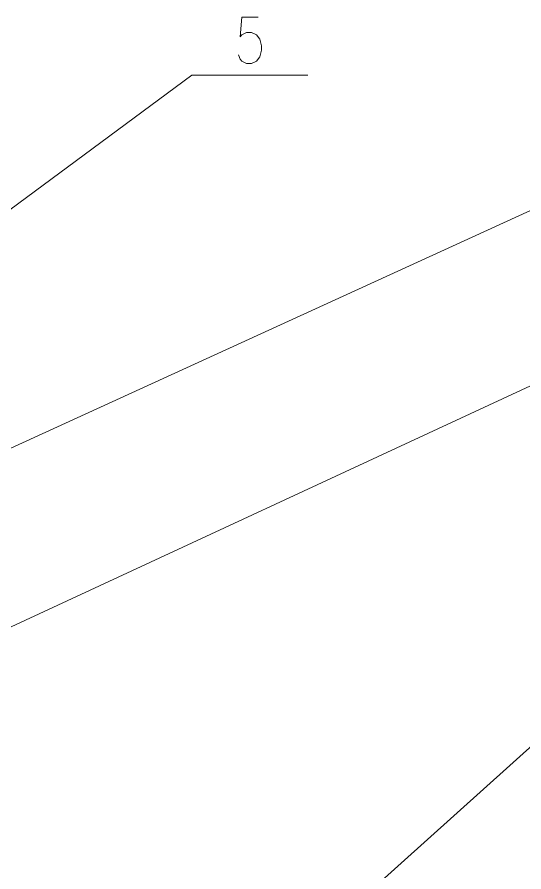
# Model space of a CAD drawing. Header units: millimetres. Extents: x 0 to 414, y 0 to 292.
# Drawn here: x 94.21 to 115.71, y 222.48 to 258.76 of the extents above; entities that cross this region are included whole.
import ezdxf

# ---------------------------------------------------------------- set-up
doc = ezdxf.new("R2010")
doc.units = ezdxf.units.MM

msp = doc.modelspace()

# ---------------------------------------------------------------- linework, layer by layer
at = {"color": 0, "lineweight": 0}
for points in [[(104.439861, 258.755444), (103.737833, 258.755444), (103.667278, 257.912306), (103.737833, 258.004028), (103.945972, 258.099278), (104.157639, 258.099278), (104.369306, 258.004028), (104.510417, 257.817056), (104.580972, 257.534833), (104.580972, 257.347861), (104.510417, 257.065639), (104.369306, 256.878667), (104.157639, 256.786944), (103.945972, 256.786944), (103.737833, 256.878667), (103.667278, 256.973917), (103.596722, 257.160889)], [(130.933472, 257.376083), (78.500111, 233.408361)], [(101.624694, 256.293056), (72.838028, 235.006444)], [(106.549472, 256.293056), (101.624694, 256.293056)], [(130.933472, 250.041833), (78.433083, 225.679)], [(131.8895, 242.069056), (104.48925, 217.448694)]]:
    msp.add_lwpolyline(points, dxfattribs=at)

doc.saveas('drawing.dxf')
